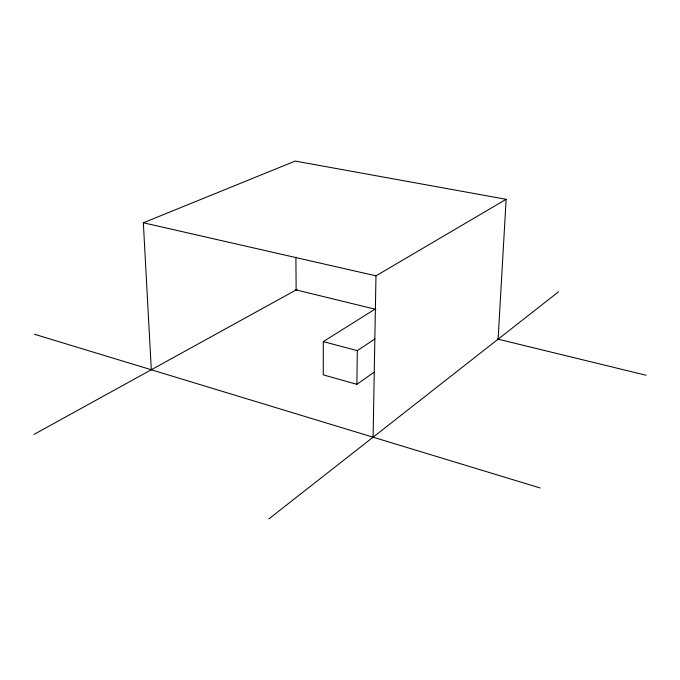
<?xml version="1.0" encoding="UTF-8"?>
<svg xmlns="http://www.w3.org/2000/svg" width="680" height="680" viewBox="0 0 680 680"><rect width="100%" height="100%" fill="white"/><g stroke="black" fill="none" stroke-linecap="round" stroke-linejoin="round"><path stroke-width="1.02" d="M375.547 308.788L323.298 341.615L323.255 374.867L356.898 384.336L374.008 372.274M356.898 384.336L357.315 350.642L374.875 338.963M373.091 437.189L375.98 275.85L506.133 199.308L498.108 339.175M268.838 518.925L558.543 291.797M34 434.418L297.177 289.357M151.3 369.767L143.344 222.776L295.222 161.075L506.133 199.308M143.344 222.776L375.98 275.85M295.4 289.748L375.836 309.357M497.513 339.031L646 375.232M323.298 341.615L357.315 350.642M34.502 334.262L540.107 487.96M295.902 257.185L296.14 289.926"/></g></svg>
